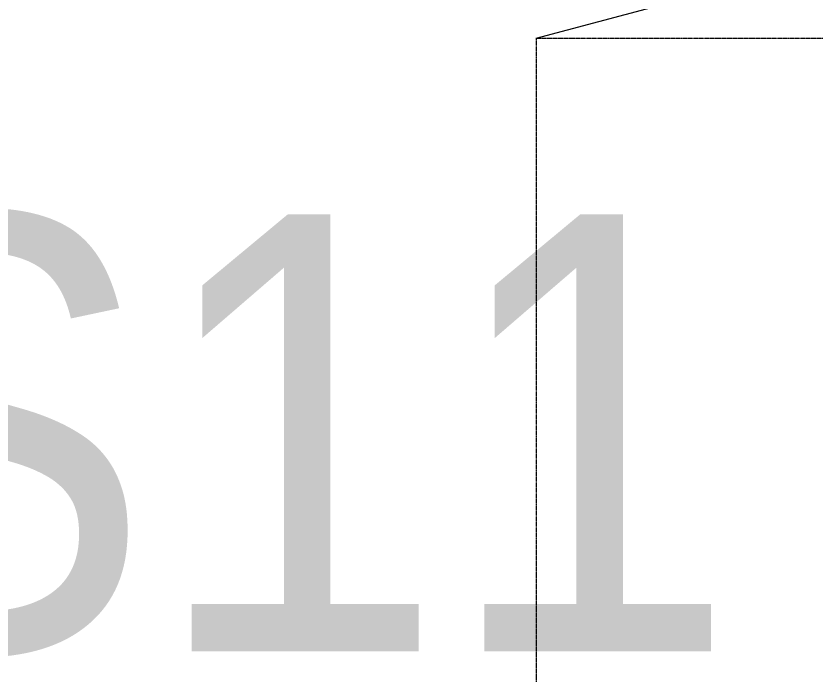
# Model space of a CAD drawing. Header units: inches. Extents: x 702888 to 852715, y 9845 to 271320.
# Drawn here: x 775711 to 776426, y 87430 to 88018 of the extents above; entities that cross this region are included whole.
import ezdxf

# ---------------------------------------------------------------- set-up
doc = ezdxf.new("R2010")
doc.units = ezdxf.units.IN
doc.header["$MEASUREMENT"] = 0
doc.header["$PDMODE"] = 34
doc.linetypes.add('CENTER2', pattern=[1.125, 0.75, -0.125, 0.125, -0.125])
doc.layers.get('0').update_dxf_attribs({"lineweight": 5})
doc.layers.get('Defpoints').update_dxf_attribs({"lineweight": 5})
for name, color, linetype, lineweight in [('CABLE TRAY', 30, 'Continuous', 5), ('CENTRE LINE', 1, 'CENTER2', 15), ('chain', 2, 'Continuous', 5), ('chain con', 52, 'Continuous', 5)]:
    doc.layers.add(name, color=color, linetype=linetype, lineweight=lineweight)
doc.layers.add('PF2-6 m', color=200, linetype='Continuous')
doc.dimstyles.new('D1', dxfattribs={"dimscale": 66, "dimtxt": 2.5, "dimasz": 2.5, "dimexe": 1, "dimexo": 1, "dimgap": 1.25, "dimtad": 1, "dimdec": 0, "dimdsep": 46, "dimtxsty": 'Standard', "dimblk": 'OPEN30', "dimcen": 2.5, "dimclrd": 150, "dimclre": 150, "dimclrt": 140, "dimadec": 0, "dimazin": 0, "dimtfac": 1, "dimtdec": 0, "dimtmove": 0, "dimatfit": 3, "dimfxl": 1, "dimtfill": 1, "dimlwd": 13, "dimlwe": 13, "dimarcsym": 0})

# ---------------------------------------------------------------- blocks, each defined once
blk = doc.blocks.new('_Open30')
at = {"color": 0, "linetype": 'ByBlock', "lineweight": -2}
for p, q in [((-1, 0.2679), (0, 0)), ((0, 0), (-1, -0.2679)), ((0, 0), (-1, 0))]:
    blk.add_line(p, q, dxfattribs=at)
blk = doc.blocks.new('*D157')
at = {"layer": 'chain', "color": 150, "lineweight": 13, "transparency": 16777216}
for p, q in [((767015.25, 87073.6), (767015.25, 87379.51)), ((776050.89, 87073.6), (776050.89, 87379.51)), ((775863.39, 87304.51), (767202.75, 87304.51))]:
    blk.add_line(p, q, dxfattribs=at)
at = {"layer": 'Defpoints', "color": 0, "transparency": 16777216}
for p in [(767015.25, 87304.51), (767015.25, 86998.6), (776050.89, 86998.6)]:
    blk.add_point(p, dxfattribs=at)
at = {"layer": 'chain', "color": 150, "lineweight": 13, "transparency": 16777216, "xscale": 187.5, "yscale": 187.5, "zscale": 187.5, "rotation": 180}
blk.add_blockref('_Open30', (767015.25, 87304.51), dxfattribs=at)
at = {"layer": 'chain', "color": 150, "lineweight": 13, "transparency": 16777216, "xscale": 187.5, "yscale": 187.5, "zscale": 187.5}
blk.add_blockref('_Open30', (776050.89, 87304.51), dxfattribs=at)
at = {"layer": 'chain', "color": 140, "transparency": 16777216, "insert": (771533.07, 87492.01), "char_height": 187.5, "attachment_point": 5, "bg_fill": 3, "box_fill_scale": 1.25, "bg_fill_color": 256, "bg_fill_true_color": 13158600, "bg_fill_transparency": 0}
blk.add_mtext('9036', dxfattribs=at)
blk = doc.blocks.new('*D230')
at = {"layer": 'CABLE TRAY', "color": 150, "lineweight": 13, "transparency": 16777216}
for p, q in [((799353.4, 87739.6), (799353.4, 85145.61)), ((767892.05, 85917.06), (767892.05, 85145.61)), ((799188.4, 85211.61), (768057.05, 85211.61))]:
    blk.add_line(p, q, dxfattribs=at)
at = {"layer": 'Defpoints', "color": 0, "transparency": 16777216}
for p in [(799353.4, 87805.6), (767892.05, 85983.06), (767892.05, 85211.61)]:
    blk.add_point(p, dxfattribs=at)
at = {"layer": 'CABLE TRAY', "color": 150, "lineweight": 13, "transparency": 16777216, "xscale": 165, "yscale": 165, "zscale": 165, "rotation": 180}
blk.add_blockref('_Open30', (767892.05, 85211.61), dxfattribs=at)
at = {"layer": 'CABLE TRAY', "color": 150, "lineweight": 13, "transparency": 16777216, "xscale": 165, "yscale": 165, "zscale": 165}
blk.add_blockref('_Open30', (799353.4, 85211.61), dxfattribs=at)
at = {"layer": 'CABLE TRAY', "color": 140, "transparency": 16777216, "insert": (783622.73, 85376.61), "char_height": 165, "attachment_point": 5, "bg_fill": 3, "box_fill_scale": 1.25, "bg_fill_color": 256, "bg_fill_true_color": 13158600, "bg_fill_transparency": 0}
blk.add_mtext('31461', dxfattribs=at)
blk = doc.blocks.new('*D394')
at = {"color": 150, "lineweight": 13, "transparency": 16777216}
for p, q in [((778787.76, 88702.64), (777300.83, 88301.82)), ((776175.98, 87998.6), (777141.52, 88258.87))]:
    blk.add_line(p, q, dxfattribs=at)
blk.add_arc((776175.98, 87998.6), 1000, 3.78152, 18.86778, dxfattribs=at)
at = {"layer": 'Defpoints', "color": 0, "transparency": 16777216}
for p in [(777141.52, 88258.87), (776175.98, 87998.6)]:
    blk.add_point(p, dxfattribs=at)
at = {"color": 150, "lineweight": 13, "transparency": 16777216, "xscale": 165, "yscale": 165, "zscale": 165, "rotation": 195.086261195311}
blk.add_blockref('_Open30', (777141.52, 88258.87), dxfattribs=at)
at = {"color": 140, "transparency": 16777216, "insert": (778081.01, 88683.01), "char_height": 165, "attachment_point": 5, "rotation": 15.08626, "bg_fill": 3, "box_fill_scale": 1.25, "bg_fill_color": 256, "bg_fill_true_color": 13158600, "bg_fill_transparency": 0}
blk.add_mtext('R1000x90%%D', dxfattribs=at)

msp = doc.modelspace()

# ---------------------------------------------------------------- linework, layer by layer
at = {"layer": 'CENTRE LINE'}
msp.add_line((776175.984, 87998.601), (777175.984, 87998.6), dxfattribs=at)

# ---------------------------------------------------------------- texts
at = {"color": 140, "width": 0.9}
msp.add_text('AS11', height=390.5237, dxfattribs=at).set_placement((775205.325, 87450.764))

# ---------------------------------------------------------------- next in the draw order: dimensions: what is measured, and where the dimension line sits
at = {"layer": 'CABLE TRAY'}
dim = msp.add_linear_dim(base=(767892.047, 85211.607), p1=(799353.405, 87805.605), p2=(767892.047, 85983.055), dimstyle='D1', dxfattribs=at)
dim.commit()
dim.dimension.update_dxf_attribs({"geometry": '*D230', "text_midpoint": (783622.726, 85376.607)})

# ---------------------------------------------------------------- next in the draw order: linework, layer by layer
at = {"layer": 'CENTRE LINE'}
msp.add_line((776175.984, 87998.601), (776175.984, 86998.601), dxfattribs=at)
at = {"layer": 'PF2-6 m', "ltscale": 20}
msp.add_arc((776175.984, 87998.601), 1000, 270, 359.999994, dxfattribs=at)

# ---------------------------------------------------------------- next in the draw order: dimensions: what is measured, and where the dimension line sits
at = {"layer": 'chain'}
dim = msp.add_linear_dim(base=(767015.248, 87304.51), p1=(776050.888, 86998.601), p2=(767015.248, 86998.601), dimstyle='D1', override={"dimscale": 75}, dxfattribs=at)
dim.commit()
dim.dimension.update_dxf_attribs({"geometry": '*D157', "text_midpoint": (771533.068, 87492.01)})

# ---------------------------------------------------------------- next in the draw order: linework, layer by layer
at = {"layer": 'chain con', "color": 51, "true_color": 0xf7f281}
msp.add_lwpolyline([(766063.861, 86998.6, 30, 30, 0), (776175.984, 87005.577, 92.306, 92.306, 0.4191602), (777175.984, 87998.6, 92.306, 92.306, 0), (777175.965, 90313.513, 92.306, 92.306, -0.4072475), (778287.706, 91252.129, 92.306, 92.306, 0), (778287.706, 91252.129, 92.306, 92.306, -1.0050126), (778297.706, 89252.179, 92.306, 92.306, 0), (775759.717, 89252.179, 92.306, 92.306, 0.0467096), (775573.051, 89234.552, 92.306, 92.306, 0), (774475.851, 89026.078, 92.306, 92.306, -0.0700754), (774142.075, 88998.289, 92.306, 92.306, 0), (771837.784, 88994.623, 92.306, 92.306, -1.0053368), (771837.891, 90996.054, 92.306, 92.306, 0), (773676.797, 90995.957, 92.306, 92.306, 0.9999808), (773676.799, 92995.008, 92.306, 92.306, 0), (766074.197, 92996.197, 92.306, 92.306, 0.4144934), (765074.198, 91995.301, 92.306, 92.306, 0), (765074.198, 87998.547, 92.306, 92.306, 0.9144727), (767175.584, 88110.323, 92.306, 92.306, 0), (767175.584, 90347.129, 92.306, 92.306, -0.414304), (768175.584, 91347.001, 92.306, 92.306, 0), (808354.257, 91347.129, 92.306, 92.306, -0.4139762)], format="xyseb", dxfattribs=at)

# ---------------------------------------------------------------- next in the draw order: dimensions: what is measured, and where the dimension line sits
dim = msp.add_radius_dim(center=(776175.984, 87998.601), mpoint=(777141.519, 88258.874), text='<>x90%%D', dimstyle='D1')
dim.commit()
dim.dimension.update_dxf_attribs({"geometry": '*D394', "text_midpoint": (778123.951, 88523.701)})

doc.saveas('drawing.dxf')
